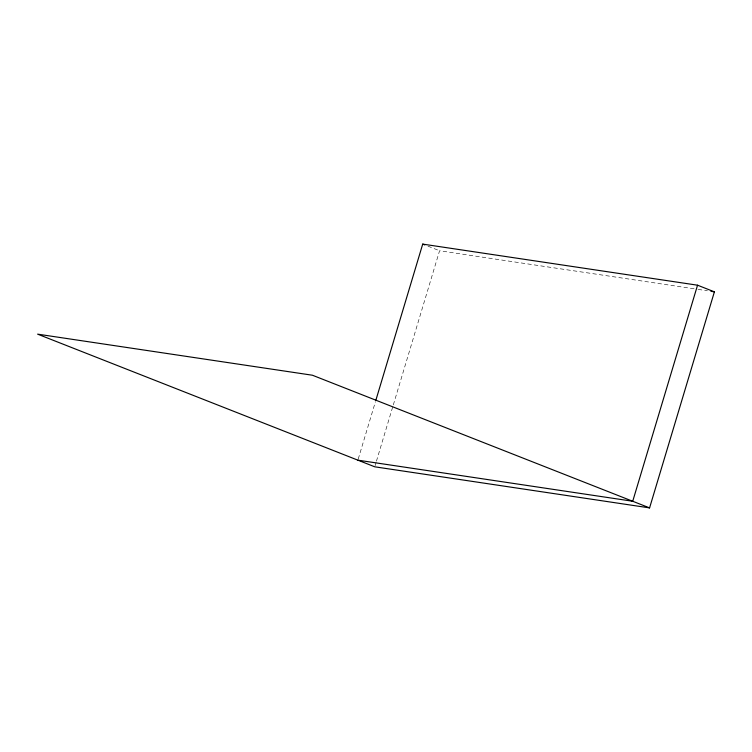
<?xml version="1.0" encoding="UTF-8"?>
<svg xmlns="http://www.w3.org/2000/svg" width="752" height="752" viewBox="0 0 752 752"><rect width="100%" height="100%" fill="white"/><g stroke="black" fill="none" stroke-linecap="round" stroke-linejoin="round"><path stroke-width="0.56" stroke-dasharray="3.76 2.82" d="M358.225 459.04L375.445 401.653M375.088 465.676L376.103 462.301M376.432 461.173L392.976 406.033M393.315 404.905L439.572 250.745L697.01 289.229M698.166 289.407L707.444 290.789M427.982 246.186L439.572 250.745"/><path stroke-width="1.13" d="M375.784 400.525L422.709 244.109L697.546 285.196L714.4 291.832L649.578 507.891L374.75 466.804L37.6 334.142L312.428 375.229L649.578 507.891M697.546 285.196L632.723 501.255L357.896 460.168M710.922 291.315L714.4 291.832M422.709 244.109L424.814 244.936"/></g></svg>
